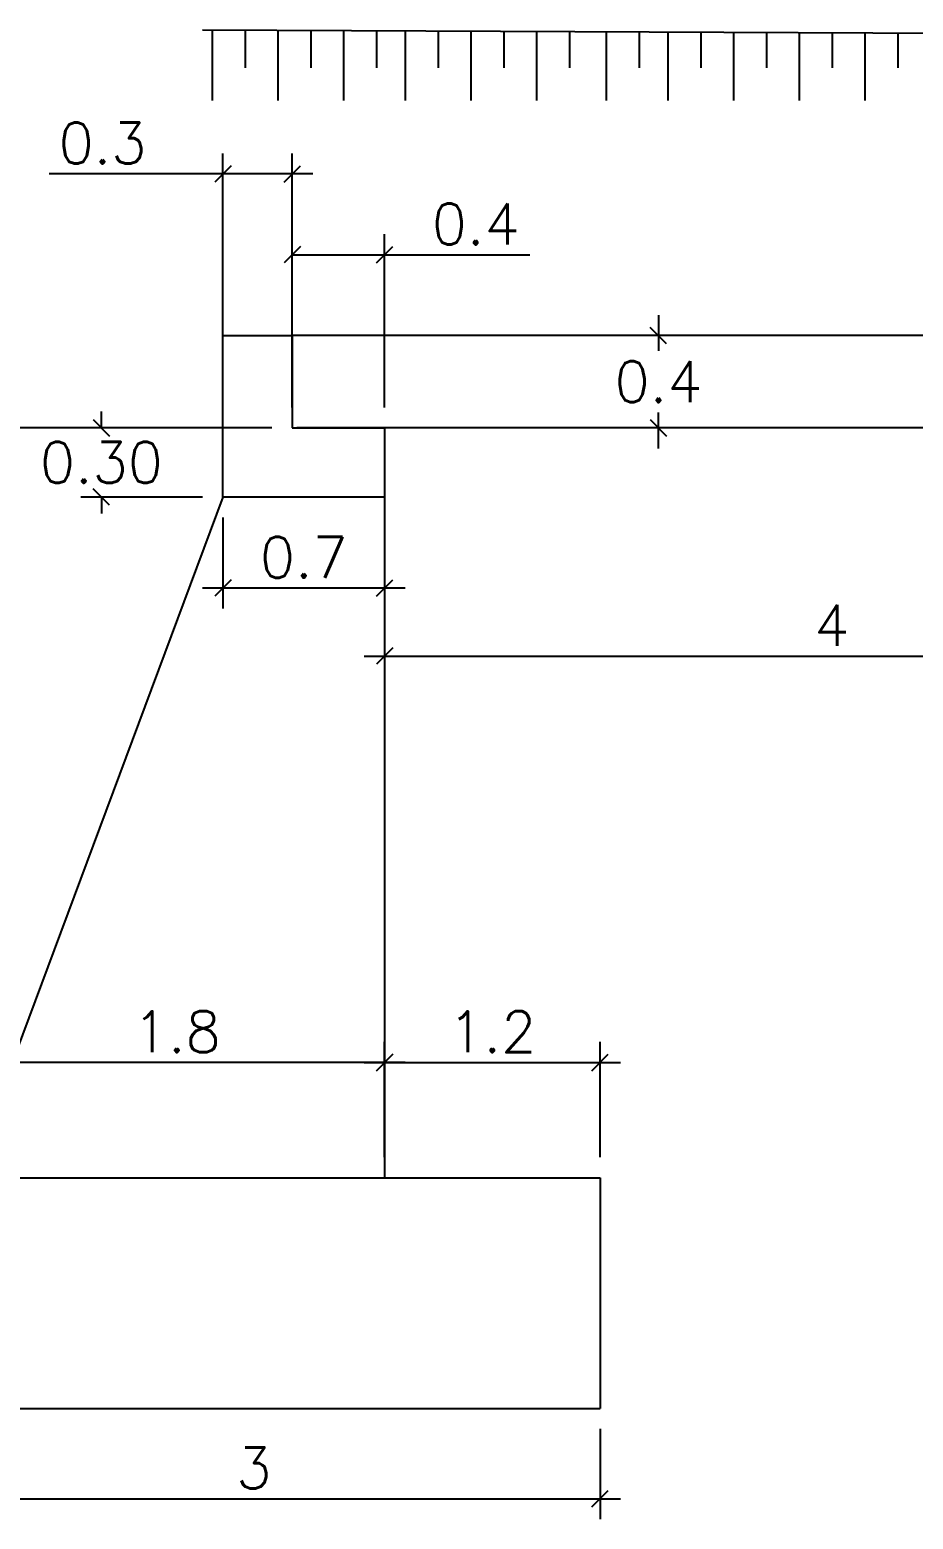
# Model space of a CAD drawing. Header units: metres. Extents: x 324293 to 653279, y 3585589 to 7191434.
# Drawn here: x 326633.5 to 326676.5, y 3595768.5 to 3595841.2 of the extents above; entities that cross this region are included whole.
import ezdxf

# ---------------------------------------------------------------- set-up
doc = ezdxf.new("R2010")
doc.units = ezdxf.units.M
doc.layers.add('section', color=7, linetype='Continuous')
doc.styles.get("Standard").update_dxf_attribs({"font": 'simplex.shx'})
doc.styles.add('style1', font='romans.shx')
doc.dimstyles.get("Standard").update_dxf_attribs({"dimtxt": 0.18, "dimasz": 0.18, "dimexe": 0.18, "dimexo": 0.0625, "dimgap": 0.09, "dimtad": 0, "dimtih": 1, "dimtoh": 1, "dimdec": 4, "dimzin": 0, "dimdsep": 46, "dimtxsty": 'Standard', "dimcen": 0.09, "dimadec": 0, "dimazin": 0, "dimtfac": 1, "dimtdec": 4, "dimtofl": 0, "dimtmove": 0, "dimatfit": 3, "dimfxl": 1, "dimtolj": 1, "dimtzin": 0, "dimarcsym": 0})

# ---------------------------------------------------------------- blocks, each defined once
blk = doc.blocks.new('_Oblique')
at = {"color": 0, "linetype": 'ByBlock', "lineweight": -2}
blk.add_line((-0.5, -0.5), (0.5, 0.5), dxfattribs=at)
blk = doc.blocks.new('*D606')
at = {"color": 252, "linetype": 'Continuous', "lineweight": -2, "transparency": 16777216}
for p, q in [((326646.267, 3595822.751), (326646.267, 3595831.19)), ((326650.767, 3595822.751), (326650.767, 3595831.19)), ((326646.267, 3595830.19), (326651.767, 3595830.19)), ((326650.767, 3595830.19), (326657.853, 3595830.19))]:
    blk.add_line(p, q, dxfattribs=at)
at = {"layer": 'Defpoints', "color": 0, "linetype": 'Continuous', "transparency": 16777216}
for p in [(326646.267, 3595830.19), (326646.267, 3595821.751), (326650.767, 3595821.751)]:
    blk.add_point(p, dxfattribs=at)
at = {"color": 252, "linetype": 'Continuous', "lineweight": -2, "transparency": 16777216, "xscale": 0.8, "yscale": 0.8, "zscale": 0.8, "rotation": 180}
blk.add_blockref('_Oblique', (326646.267, 3595830.19), dxfattribs=at)
at = {"color": 252, "linetype": 'Continuous', "lineweight": -2, "transparency": 16777216, "xscale": 0.8, "yscale": 0.8, "zscale": 0.8}
blk.add_blockref('_Oblique', (326650.767, 3595830.19), dxfattribs=at)
at = {"color": 1, "linetype": 'Continuous', "transparency": 16777216, "insert": (326655.21, 3595831.69), "char_height": 2, "attachment_point": 5, "style": 'style1'}
blk.add_mtext('\\A1;0.4', dxfattribs=at)
blk = doc.blocks.new('*D607')
at = {"color": 252, "linetype": 'Continuous', "lineweight": -2, "transparency": 16777216}
for p, q in [((326642.892, 3595822.844), (326642.892, 3595835.134)), ((326646.267, 3595822.844), (326646.267, 3595835.134)), ((326642.892, 3595834.134), (326634.425, 3595834.134)), ((326647.267, 3595834.134), (326642.892, 3595834.134))]:
    blk.add_line(p, q, dxfattribs=at)
at = {"layer": 'Defpoints', "color": 0, "linetype": 'Continuous', "transparency": 16777216}
for p in [(326642.892, 3595834.134), (326642.892, 3595821.844), (326646.267, 3595821.844)]:
    blk.add_point(p, dxfattribs=at)
at = {"color": 252, "linetype": 'Continuous', "lineweight": -2, "transparency": 16777216, "xscale": 0.8, "yscale": 0.8, "zscale": 0.8, "rotation": 180}
blk.add_blockref('_Oblique', (326642.892, 3595834.134), dxfattribs=at)
at = {"color": 252, "linetype": 'Continuous', "lineweight": -2, "transparency": 16777216, "xscale": 0.8, "yscale": 0.8, "zscale": 0.8}
blk.add_blockref('_Oblique', (326646.267, 3595834.134), dxfattribs=at)
at = {"color": 1, "linetype": 'Continuous', "transparency": 16777216, "insert": (326637.021, 3595835.634), "char_height": 2, "attachment_point": 5, "style": 'style1'}
blk.add_mtext('\\A1;0.3', dxfattribs=at)
blk = doc.blocks.new('*D608')
at = {"color": 252, "linetype": 'Continuous', "lineweight": -2, "transparency": 16777216}
for p, q in [((326642.892, 3595817.376), (326642.892, 3595812.941)), ((326650.767, 3595817.376), (326650.767, 3595812.941)), ((326651.767, 3595813.941), (326641.892, 3595813.941))]:
    blk.add_line(p, q, dxfattribs=at)
at = {"layer": 'Defpoints', "color": 0, "linetype": 'Continuous', "transparency": 16777216}
for p in [(326642.892, 3595818.376), (326650.767, 3595818.376), (326642.892, 3595813.941)]:
    blk.add_point(p, dxfattribs=at)
at = {"color": 252, "linetype": 'Continuous', "lineweight": -2, "transparency": 16777216, "xscale": 0.8, "yscale": 0.8, "zscale": 0.8, "rotation": 180}
blk.add_blockref('_Oblique', (326642.892, 3595813.941), dxfattribs=at)
at = {"color": 252, "linetype": 'Continuous', "lineweight": -2, "transparency": 16777216, "xscale": 0.8, "yscale": 0.8, "zscale": 0.8}
blk.add_blockref('_Oblique', (326650.767, 3595813.941), dxfattribs=at)
at = {"color": 1, "linetype": 'Continuous', "transparency": 16777216, "insert": (326646.83, 3595815.441), "char_height": 2, "attachment_point": 5, "style": 'style1'}
blk.add_mtext('\\A1;0.7', dxfattribs=at)
blk = doc.blocks.new('*D609')
at = {"color": 252, "linetype": 'Continuous', "lineweight": -2, "transparency": 16777216}
for p, q in [((326650.767, 3595786.188), (326650.767, 3595791.806)), ((326661.272, 3595786.188), (326661.272, 3595791.806)), ((326649.767, 3595790.806), (326662.272, 3595790.806))]:
    blk.add_line(p, q, dxfattribs=at)
at = {"layer": 'Defpoints', "color": 0, "linetype": 'Continuous', "transparency": 16777216}
for p in [(326661.272, 3595790.806), (326650.767, 3595785.188), (326661.272, 3595785.188)]:
    blk.add_point(p, dxfattribs=at)
at = {"color": 252, "linetype": 'Continuous', "lineweight": -2, "transparency": 16777216, "xscale": 0.8, "yscale": 0.8, "zscale": 0.8, "rotation": 180}
blk.add_blockref('_Oblique', (326650.767, 3595790.806), dxfattribs=at)
at = {"color": 252, "linetype": 'Continuous', "lineweight": -2, "transparency": 16777216, "xscale": 0.8, "yscale": 0.8, "zscale": 0.8}
blk.add_blockref('_Oblique', (326661.272, 3595790.806), dxfattribs=at)
at = {"color": 1, "linetype": 'Continuous', "transparency": 16777216, "insert": (326656.019, 3595792.306), "char_height": 2, "attachment_point": 5, "style": 'style1'}
blk.add_mtext('\\A1;1.2', dxfattribs=at)
blk = doc.blocks.new('*D610')
at = {"color": 252, "linetype": 'Continuous', "lineweight": -2, "transparency": 16777216}
for p, q in [((326630.517, 3595786.282), (326630.517, 3595791.806)), ((326650.767, 3595786.282), (326650.767, 3595791.806)), ((326651.767, 3595790.806), (326629.517, 3595790.806))]:
    blk.add_line(p, q, dxfattribs=at)
at = {"layer": 'Defpoints', "color": 0, "linetype": 'Continuous', "transparency": 16777216}
for p in [(326630.517, 3595790.806), (326630.517, 3595785.282), (326650.767, 3595785.282)]:
    blk.add_point(p, dxfattribs=at)
at = {"color": 252, "linetype": 'Continuous', "lineweight": -2, "transparency": 16777216, "xscale": 0.8, "yscale": 0.8, "zscale": 0.8, "rotation": 180}
blk.add_blockref('_Oblique', (326630.517, 3595790.806), dxfattribs=at)
at = {"color": 252, "linetype": 'Continuous', "lineweight": -2, "transparency": 16777216, "xscale": 0.8, "yscale": 0.8, "zscale": 0.8}
blk.add_blockref('_Oblique', (326650.767, 3595790.806), dxfattribs=at)
at = {"color": 1, "linetype": 'Continuous', "transparency": 16777216, "insert": (326640.642, 3595792.306), "char_height": 2, "attachment_point": 5, "style": 'style1'}
blk.add_mtext('\\A1;1.8', dxfattribs=at)
blk = doc.blocks.new('*D612')
at = {"color": 252, "linetype": 'Continuous', "lineweight": -2, "transparency": 16777216}
for p, q in [((326636.966, 3595821.751), (326636.966, 3595822.551)), ((326645.267, 3595821.751), (326635.966, 3595821.751)), ((326641.892, 3595818.376), (326635.966, 3595818.376)), ((326636.966, 3595818.376), (326636.966, 3595817.576))]:
    blk.add_line(p, q, dxfattribs=at)
at = {"layer": 'Defpoints', "color": 0, "linetype": 'Continuous', "transparency": 16777216}
for p in [(326636.966, 3595821.751), (326646.267, 3595821.751), (326642.892, 3595818.376)]:
    blk.add_point(p, dxfattribs=at)
at = {"color": 252, "linetype": 'Continuous', "lineweight": -2, "transparency": 16777216, "xscale": 0.8, "yscale": 0.8, "zscale": 0.8}
for p, rotation in [((326636.966, 3595821.751), 270), ((326636.966, 3595818.376), 90)]:
    blk.add_blockref('_Oblique', p, dxfattribs=dict(at, rotation=rotation))
at = {"color": 1, "linetype": 'Continuous', "transparency": 16777216, "insert": (326636.966, 3595820.063), "char_height": 2, "attachment_point": 5, "style": 'style1'}
blk.add_mtext('\\A1;0.30', dxfattribs=at)
blk = doc.blocks.new('*D613')
at = {"color": 252, "linetype": 'Continuous', "lineweight": -2, "transparency": 16777216}
for p, q in [((326664.115, 3595827.251), (326664.115, 3595825.501)), ((326669.041, 3595826.251), (326663.115, 3595826.251)), ((326664.115, 3595820.751), (326664.115, 3595822.501)), ((326669.041, 3595821.751), (326663.115, 3595821.751))]:
    blk.add_line(p, q, dxfattribs=at)
at = {"layer": 'Defpoints', "color": 0, "linetype": 'Continuous', "transparency": 16777216}
for p in [(326664.115, 3595826.251), (326670.041, 3595826.251), (326670.041, 3595821.751)]:
    blk.add_point(p, dxfattribs=at)
at = {"color": 252, "linetype": 'Continuous', "lineweight": -2, "transparency": 16777216, "xscale": 0.8, "yscale": 0.8, "zscale": 0.8}
for p, rotation in [((326664.115, 3595826.251), 90), ((326664.115, 3595821.751), 270)]:
    blk.add_blockref('_Oblique', p, dxfattribs=dict(at, rotation=rotation))
at = {"color": 1, "linetype": 'Continuous', "transparency": 16777216, "insert": (326664.115, 3595824.001), "char_height": 2, "attachment_point": 5, "style": 'style1'}
blk.add_mtext('\\A1;0.4', dxfattribs=at)
blk = doc.blocks.new('*D614')
at = {"color": 252, "linetype": 'Continuous', "lineweight": -2, "transparency": 16777216}
for p, q in [((326624.306, 3595822.751), (326624.306, 3595804.969)), ((326641.892, 3595821.751), (326623.306, 3595821.751)), ((326624.306, 3595784.188), (326624.306, 3595801.969)), ((326629.517, 3595785.188), (326623.306, 3595785.188))]:
    blk.add_line(p, q, dxfattribs=at)
at = {"layer": 'Defpoints', "color": 0, "linetype": 'Continuous', "transparency": 16777216}
for p in [(326624.306, 3595821.751), (326642.892, 3595821.751), (326630.517, 3595785.188)]:
    blk.add_point(p, dxfattribs=at)
at = {"color": 252, "linetype": 'Continuous', "lineweight": -2, "transparency": 16777216, "xscale": 0.8, "yscale": 0.8, "zscale": 0.8}
for p, rotation in [((326624.306, 3595821.751), 90), ((326624.306, 3595785.188), 270)]:
    blk.add_blockref('_Oblique', p, dxfattribs=dict(at, rotation=rotation))
at = {"color": 1, "linetype": 'Continuous', "transparency": 16777216, "insert": (326624.306, 3595803.469), "char_height": 2, "attachment_point": 5, "style": 'style1'}
blk.add_mtext('\\A1;H', dxfattribs=at)
blk = doc.blocks.new('*D616')
at = {"color": 252, "linetype": 'Continuous', "lineweight": -2, "transparency": 16777216}
for p, q in [((326627.522, 3595772.938), (326627.522, 3595768.537)), ((326661.272, 3595772.938), (326661.272, 3595768.537)), ((326626.522, 3595769.537), (326662.272, 3595769.537))]:
    blk.add_line(p, q, dxfattribs=at)
at = {"layer": 'Defpoints', "color": 0, "linetype": 'Continuous', "transparency": 16777216}
for p in [(326627.522, 3595773.938), (326661.272, 3595773.938), (326661.272, 3595769.537)]:
    blk.add_point(p, dxfattribs=at)
at = {"color": 252, "linetype": 'Continuous', "lineweight": -2, "transparency": 16777216, "xscale": 0.8, "yscale": 0.8, "zscale": 0.8, "rotation": 180}
blk.add_blockref('_Oblique', (326627.522, 3595769.537), dxfattribs=at)
at = {"color": 252, "linetype": 'Continuous', "lineweight": -2, "transparency": 16777216, "xscale": 0.8, "yscale": 0.8, "zscale": 0.8}
blk.add_blockref('_Oblique', (326661.272, 3595769.537), dxfattribs=at)
at = {"color": 1, "linetype": 'Continuous', "transparency": 16777216, "insert": (326644.397, 3595771.037), "char_height": 2, "attachment_point": 5, "style": 'style1'}
blk.add_mtext('\\A1;3', dxfattribs=at)
blk = doc.blocks.new('*D629')
at = {"color": 252, "linetype": 'Continuous', "lineweight": -2, "transparency": 16777216}
for p, q in [((326650.767, 3595817.376), (326650.767, 3595809.621)), ((326694.359, 3595817.376), (326694.359, 3595809.621)), ((326649.767, 3595810.621), (326695.359, 3595810.621))]:
    blk.add_line(p, q, dxfattribs=at)
at = {"layer": 'Defpoints', "color": 0, "linetype": 'Continuous', "transparency": 16777216}
for p in [(326650.767, 3595818.376), (326694.359, 3595818.376), (326694.359, 3595810.621)]:
    blk.add_point(p, dxfattribs=at)
at = {"color": 252, "linetype": 'Continuous', "lineweight": -2, "transparency": 16777216, "xscale": 0.8, "yscale": 0.8, "zscale": 0.8, "rotation": 180}
blk.add_blockref('_Oblique', (326650.767, 3595810.621), dxfattribs=at)
at = {"color": 252, "linetype": 'Continuous', "lineweight": -2, "transparency": 16777216, "xscale": 0.8, "yscale": 0.8, "zscale": 0.8}
blk.add_blockref('_Oblique', (326694.359, 3595810.621), dxfattribs=at)
at = {"color": 1, "linetype": 'Continuous', "transparency": 16777216, "insert": (326672.563, 3595812.121), "char_height": 2, "attachment_point": 5, "style": 'style1'}
blk.add_mtext('\\A1;4', dxfattribs=at)
blk = doc.blocks.new('*D649')
at = {"color": 252, "linetype": 'Continuous', "lineweight": -2, "transparency": 16777216}
for p, q in [((326646.267, 3595822.751), (326646.267, 3595831.19)), ((326650.767, 3595822.751), (326650.767, 3595831.19)), ((326646.267, 3595830.19), (326651.767, 3595830.19)), ((326650.767, 3595830.19), (326657.853, 3595830.19))]:
    blk.add_line(p, q, dxfattribs=at)
at = {"layer": 'Defpoints', "color": 0, "linetype": 'Continuous', "transparency": 16777216}
for p in [(326646.267, 3595830.19), (326646.267, 3595821.751), (326650.767, 3595821.751)]:
    blk.add_point(p, dxfattribs=at)
at = {"color": 252, "linetype": 'Continuous', "lineweight": -2, "transparency": 16777216, "xscale": 0.8, "yscale": 0.8, "zscale": 0.8, "rotation": 180}
blk.add_blockref('_Oblique', (326646.267, 3595830.19), dxfattribs=at)
at = {"color": 252, "linetype": 'Continuous', "lineweight": -2, "transparency": 16777216, "xscale": 0.8, "yscale": 0.8, "zscale": 0.8}
blk.add_blockref('_Oblique', (326650.767, 3595830.19), dxfattribs=at)
at = {"color": 1, "linetype": 'Continuous', "transparency": 16777216, "insert": (326655.21, 3595831.69), "char_height": 2, "attachment_point": 5, "style": 'style1'}
blk.add_mtext('\\A1;0.4', dxfattribs=at)
blk = doc.blocks.new('*D650')
at = {"color": 252, "linetype": 'Continuous', "lineweight": -2, "transparency": 16777216}
for p, q in [((326642.892, 3595822.844), (326642.892, 3595835.134)), ((326646.267, 3595822.844), (326646.267, 3595835.134)), ((326642.892, 3595834.134), (326634.425, 3595834.134)), ((326647.267, 3595834.134), (326642.892, 3595834.134))]:
    blk.add_line(p, q, dxfattribs=at)
at = {"layer": 'Defpoints', "color": 0, "linetype": 'Continuous', "transparency": 16777216}
for p in [(326642.892, 3595834.134), (326642.892, 3595821.844), (326646.267, 3595821.844)]:
    blk.add_point(p, dxfattribs=at)
at = {"color": 252, "linetype": 'Continuous', "lineweight": -2, "transparency": 16777216, "xscale": 0.8, "yscale": 0.8, "zscale": 0.8, "rotation": 180}
blk.add_blockref('_Oblique', (326642.892, 3595834.134), dxfattribs=at)
at = {"color": 252, "linetype": 'Continuous', "lineweight": -2, "transparency": 16777216, "xscale": 0.8, "yscale": 0.8, "zscale": 0.8}
blk.add_blockref('_Oblique', (326646.267, 3595834.134), dxfattribs=at)
at = {"color": 1, "linetype": 'Continuous', "transparency": 16777216, "insert": (326637.021, 3595835.634), "char_height": 2, "attachment_point": 5, "style": 'style1'}
blk.add_mtext('\\A1;0.3', dxfattribs=at)
blk = doc.blocks.new('*D651')
at = {"color": 252, "linetype": 'Continuous', "lineweight": -2, "transparency": 16777216}
for p, q in [((326642.892, 3595817.376), (326642.892, 3595812.941)), ((326650.767, 3595817.376), (326650.767, 3595812.941)), ((326651.767, 3595813.941), (326641.892, 3595813.941))]:
    blk.add_line(p, q, dxfattribs=at)
at = {"layer": 'Defpoints', "color": 0, "linetype": 'Continuous', "transparency": 16777216}
for p in [(326642.892, 3595818.376), (326650.767, 3595818.376), (326642.892, 3595813.941)]:
    blk.add_point(p, dxfattribs=at)
at = {"color": 252, "linetype": 'Continuous', "lineweight": -2, "transparency": 16777216, "xscale": 0.8, "yscale": 0.8, "zscale": 0.8, "rotation": 180}
blk.add_blockref('_Oblique', (326642.892, 3595813.941), dxfattribs=at)
at = {"color": 252, "linetype": 'Continuous', "lineweight": -2, "transparency": 16777216, "xscale": 0.8, "yscale": 0.8, "zscale": 0.8}
blk.add_blockref('_Oblique', (326650.767, 3595813.941), dxfattribs=at)
at = {"color": 1, "linetype": 'Continuous', "transparency": 16777216, "insert": (326646.83, 3595815.441), "char_height": 2, "attachment_point": 5, "style": 'style1'}
blk.add_mtext('\\A1;0.7', dxfattribs=at)
blk = doc.blocks.new('*D652')
at = {"color": 252, "linetype": 'Continuous', "lineweight": -2, "transparency": 16777216}
for p, q in [((326650.767, 3595786.188), (326650.767, 3595791.806)), ((326661.272, 3595786.188), (326661.272, 3595791.806)), ((326649.767, 3595790.806), (326662.272, 3595790.806))]:
    blk.add_line(p, q, dxfattribs=at)
at = {"layer": 'Defpoints', "color": 0, "linetype": 'Continuous', "transparency": 16777216}
for p in [(326661.272, 3595790.806), (326650.767, 3595785.188), (326661.272, 3595785.188)]:
    blk.add_point(p, dxfattribs=at)
at = {"color": 252, "linetype": 'Continuous', "lineweight": -2, "transparency": 16777216, "xscale": 0.8, "yscale": 0.8, "zscale": 0.8, "rotation": 180}
blk.add_blockref('_Oblique', (326650.767, 3595790.806), dxfattribs=at)
at = {"color": 252, "linetype": 'Continuous', "lineweight": -2, "transparency": 16777216, "xscale": 0.8, "yscale": 0.8, "zscale": 0.8}
blk.add_blockref('_Oblique', (326661.272, 3595790.806), dxfattribs=at)
at = {"color": 1, "linetype": 'Continuous', "transparency": 16777216, "insert": (326656.019, 3595792.306), "char_height": 2, "attachment_point": 5, "style": 'style1'}
blk.add_mtext('\\A1;1.2', dxfattribs=at)
blk = doc.blocks.new('*D653')
at = {"color": 252, "linetype": 'Continuous', "lineweight": -2, "transparency": 16777216}
for p, q in [((326630.517, 3595786.282), (326630.517, 3595791.806)), ((326650.767, 3595786.282), (326650.767, 3595791.806)), ((326651.767, 3595790.806), (326629.517, 3595790.806))]:
    blk.add_line(p, q, dxfattribs=at)
at = {"layer": 'Defpoints', "color": 0, "linetype": 'Continuous', "transparency": 16777216}
for p in [(326630.517, 3595790.806), (326630.517, 3595785.282), (326650.767, 3595785.282)]:
    blk.add_point(p, dxfattribs=at)
at = {"color": 252, "linetype": 'Continuous', "lineweight": -2, "transparency": 16777216, "xscale": 0.8, "yscale": 0.8, "zscale": 0.8, "rotation": 180}
blk.add_blockref('_Oblique', (326630.517, 3595790.806), dxfattribs=at)
at = {"color": 252, "linetype": 'Continuous', "lineweight": -2, "transparency": 16777216, "xscale": 0.8, "yscale": 0.8, "zscale": 0.8}
blk.add_blockref('_Oblique', (326650.767, 3595790.806), dxfattribs=at)
at = {"color": 1, "linetype": 'Continuous', "transparency": 16777216, "insert": (326640.642, 3595792.306), "char_height": 2, "attachment_point": 5, "style": 'style1'}
blk.add_mtext('\\A1;1.8', dxfattribs=at)
blk = doc.blocks.new('*D655')
at = {"color": 252, "linetype": 'Continuous', "lineweight": -2, "transparency": 16777216}
for p, q in [((326636.966, 3595821.751), (326636.966, 3595822.551)), ((326645.267, 3595821.751), (326635.966, 3595821.751)), ((326641.892, 3595818.376), (326635.966, 3595818.376)), ((326636.966, 3595818.376), (326636.966, 3595817.576))]:
    blk.add_line(p, q, dxfattribs=at)
at = {"layer": 'Defpoints', "color": 0, "linetype": 'Continuous', "transparency": 16777216}
for p in [(326636.966, 3595821.751), (326646.267, 3595821.751), (326642.892, 3595818.376)]:
    blk.add_point(p, dxfattribs=at)
at = {"color": 252, "linetype": 'Continuous', "lineweight": -2, "transparency": 16777216, "xscale": 0.8, "yscale": 0.8, "zscale": 0.8}
for p, rotation in [((326636.966, 3595821.751), 270), ((326636.966, 3595818.376), 90)]:
    blk.add_blockref('_Oblique', p, dxfattribs=dict(at, rotation=rotation))
at = {"color": 1, "linetype": 'Continuous', "transparency": 16777216, "insert": (326636.966, 3595820.063), "char_height": 2, "attachment_point": 5, "style": 'style1'}
blk.add_mtext('\\A1;0.30', dxfattribs=at)
blk = doc.blocks.new('*D656')
at = {"color": 252, "linetype": 'Continuous', "lineweight": -2, "transparency": 16777216}
for p, q in [((326664.115, 3595827.251), (326664.115, 3595825.501)), ((326669.041, 3595826.251), (326663.115, 3595826.251)), ((326664.115, 3595820.751), (326664.115, 3595822.501)), ((326669.041, 3595821.751), (326663.115, 3595821.751))]:
    blk.add_line(p, q, dxfattribs=at)
at = {"layer": 'Defpoints', "color": 0, "linetype": 'Continuous', "transparency": 16777216}
for p in [(326664.115, 3595826.251), (326670.041, 3595826.251), (326670.041, 3595821.751)]:
    blk.add_point(p, dxfattribs=at)
at = {"color": 252, "linetype": 'Continuous', "lineweight": -2, "transparency": 16777216, "xscale": 0.8, "yscale": 0.8, "zscale": 0.8}
for p, rotation in [((326664.115, 3595826.251), 90), ((326664.115, 3595821.751), 270)]:
    blk.add_blockref('_Oblique', p, dxfattribs=dict(at, rotation=rotation))
at = {"color": 1, "linetype": 'Continuous', "transparency": 16777216, "insert": (326664.115, 3595824.001), "char_height": 2, "attachment_point": 5, "style": 'style1'}
blk.add_mtext('\\A1;0.4', dxfattribs=at)
blk = doc.blocks.new('*D657')
at = {"color": 252, "linetype": 'Continuous', "lineweight": -2, "transparency": 16777216}
for p, q in [((326624.306, 3595822.751), (326624.306, 3595804.969)), ((326641.892, 3595821.751), (326623.306, 3595821.751)), ((326624.306, 3595784.188), (326624.306, 3595801.969)), ((326629.517, 3595785.188), (326623.306, 3595785.188))]:
    blk.add_line(p, q, dxfattribs=at)
at = {"layer": 'Defpoints', "color": 0, "linetype": 'Continuous', "transparency": 16777216}
for p in [(326624.306, 3595821.751), (326642.892, 3595821.751), (326630.517, 3595785.188)]:
    blk.add_point(p, dxfattribs=at)
at = {"color": 252, "linetype": 'Continuous', "lineweight": -2, "transparency": 16777216, "xscale": 0.8, "yscale": 0.8, "zscale": 0.8}
for p, rotation in [((326624.306, 3595821.751), 90), ((326624.306, 3595785.188), 270)]:
    blk.add_blockref('_Oblique', p, dxfattribs=dict(at, rotation=rotation))
at = {"color": 1, "linetype": 'Continuous', "transparency": 16777216, "insert": (326624.306, 3595803.469), "char_height": 2, "attachment_point": 5, "style": 'style1'}
blk.add_mtext('\\A1;H', dxfattribs=at)
blk = doc.blocks.new('*D659')
at = {"color": 252, "linetype": 'Continuous', "lineweight": -2, "transparency": 16777216}
for p, q in [((326627.522, 3595772.938), (326627.522, 3595768.537)), ((326661.272, 3595772.938), (326661.272, 3595768.537)), ((326626.522, 3595769.537), (326662.272, 3595769.537))]:
    blk.add_line(p, q, dxfattribs=at)
at = {"layer": 'Defpoints', "color": 0, "linetype": 'Continuous', "transparency": 16777216}
for p in [(326627.522, 3595773.938), (326661.272, 3595773.938), (326661.272, 3595769.537)]:
    blk.add_point(p, dxfattribs=at)
at = {"color": 252, "linetype": 'Continuous', "lineweight": -2, "transparency": 16777216, "xscale": 0.8, "yscale": 0.8, "zscale": 0.8, "rotation": 180}
blk.add_blockref('_Oblique', (326627.522, 3595769.537), dxfattribs=at)
at = {"color": 252, "linetype": 'Continuous', "lineweight": -2, "transparency": 16777216, "xscale": 0.8, "yscale": 0.8, "zscale": 0.8}
blk.add_blockref('_Oblique', (326661.272, 3595769.537), dxfattribs=at)
at = {"color": 1, "linetype": 'Continuous', "transparency": 16777216, "insert": (326644.397, 3595771.037), "char_height": 2, "attachment_point": 5, "style": 'style1'}
blk.add_mtext('\\A1;3', dxfattribs=at)
blk = doc.blocks.new('*D644')
at = {"color": 252, "linetype": 'Continuous', "lineweight": -2, "transparency": 16777216}
for p, q in [((326650.767, 3595817.376), (326650.767, 3595809.621)), ((326694.359, 3595817.376), (326694.359, 3595809.621)), ((326649.767, 3595810.621), (326695.359, 3595810.621))]:
    blk.add_line(p, q, dxfattribs=at)
at = {"layer": 'Defpoints', "color": 0, "linetype": 'Continuous', "transparency": 16777216}
for p in [(326650.767, 3595818.376), (326694.359, 3595818.376), (326694.359, 3595810.621)]:
    blk.add_point(p, dxfattribs=at)
at = {"color": 252, "linetype": 'Continuous', "lineweight": -2, "transparency": 16777216, "xscale": 0.8, "yscale": 0.8, "zscale": 0.8, "rotation": 180}
blk.add_blockref('_Oblique', (326650.767, 3595810.621), dxfattribs=at)
at = {"color": 252, "linetype": 'Continuous', "lineweight": -2, "transparency": 16777216, "xscale": 0.8, "yscale": 0.8, "zscale": 0.8}
blk.add_blockref('_Oblique', (326694.359, 3595810.621), dxfattribs=at)
at = {"color": 1, "linetype": 'Continuous', "transparency": 16777216, "insert": (326672.563, 3595812.121), "char_height": 2, "attachment_point": 5, "style": 'style1'}
blk.add_mtext('\\A1;4', dxfattribs=at)

msp = doc.modelspace()

# ---------------------------------------------------------------- linework, layer by layer
at = {"color": 253, "linetype": 'Continuous'}
for p, q in [((326641.89208, 3595841.16033), (326754.82938, 3595840.62641)), ((326641.89208, 3595841.16033), (326754.82938, 3595840.62641)), ((326642.38879, 3595837.71484), (326642.38879, 3595841.15798)), ((326642.38879, 3595837.71484), (326642.38879, 3595841.15798)), ((326643.99172, 3595839.30449), (326643.99172, 3595841.1504)), ((326643.99172, 3595839.30449), (326643.99172, 3595841.1504)), ((326645.58879, 3595837.71484), (326645.58879, 3595841.14285)), ((326645.58879, 3595837.71484), (326645.58879, 3595841.14285)), ((326647.19172, 3595839.30449), (326647.19172, 3595841.13527)), ((326647.19172, 3595839.30449), (326647.19172, 3595841.13527)), ((326648.78879, 3595837.71484), (326648.78879, 3595841.12772)), ((326648.78879, 3595837.71484), (326648.78879, 3595841.12772)), ((326650.39172, 3595839.30449), (326650.39172, 3595841.12015)), ((326650.39172, 3595839.30449), (326650.39172, 3595841.12015)), ((326651.78879, 3595837.71484), (326651.78879, 3595841.11354)), ((326651.78879, 3595837.71484), (326651.78879, 3595841.11354)), ((326653.39172, 3595839.30449), (326653.39172, 3595841.10596)), ((326653.39172, 3595839.30449), (326653.39172, 3595841.10596)), ((326654.98879, 3595837.71484), (326654.98879, 3595841.09841)), ((326654.98879, 3595837.71484), (326654.98879, 3595841.09841)), ((326656.59172, 3595839.30449), (326656.59172, 3595841.09083)), ((326656.59172, 3595839.30449), (326656.59172, 3595841.09083)), ((326658.18879, 3595837.71484), (326658.18879, 3595841.08328)), ((326658.18879, 3595837.71484), (326658.18879, 3595841.08328)), ((326659.79172, 3595839.30449), (326659.79172, 3595841.07571)), ((326659.79172, 3595839.30449), (326659.79172, 3595841.07571)), ((326661.58879, 3595837.71484), (326661.58879, 3595841.06721)), ((326661.58879, 3595837.71484), (326661.58879, 3595841.06721)), ((326663.19172, 3595839.30449), (326663.19172, 3595841.05963)), ((326663.19172, 3595839.30449), (326663.19172, 3595841.05963)), ((326664.58879, 3595837.71484), (326664.58879, 3595841.05303)), ((326664.58879, 3595837.71484), (326664.58879, 3595841.05303)), ((326666.19172, 3595839.30449), (326666.19172, 3595841.04545)), ((326666.19172, 3595839.30449), (326666.19172, 3595841.04545)), ((326667.78879, 3595837.71484), (326667.78879, 3595841.0379)), ((326667.78879, 3595837.71484), (326667.78879, 3595841.0379)), ((326669.39172, 3595839.30449), (326669.39172, 3595841.03032)), ((326669.39172, 3595839.30449), (326669.39172, 3595841.03032)), ((326670.98879, 3595837.71484), (326670.98879, 3595841.02277)), ((326670.98879, 3595837.71484), (326670.98879, 3595841.02277)), ((326672.59172, 3595839.30449), (326672.59172, 3595841.01519)), ((326672.59172, 3595839.30449), (326672.59172, 3595841.01519)), ((326674.18879, 3595837.71484), (326674.18879, 3595841.00764)), ((326674.18879, 3595837.71484), (326674.18879, 3595841.00764)), ((326675.79172, 3595839.30449), (326675.79172, 3595841.00006)), ((326675.79172, 3595839.30449), (326675.79172, 3595841.00006))]:
    msp.add_line(p, q, dxfattribs=at)
at = {"color": 7, "linetype": 'Continuous'}
msp.add_line((326646.26708, 3595821.75074), (326650.76708, 3595821.75074), dxfattribs=at)
msp.add_line((326646.26708, 3595821.75074), (326650.76708, 3595821.75074), dxfattribs=at)
at = {"layer": 'section', "linetype": 'Continuous'}
for p, q in [((326642.89208, 3595826.25074), (326646.26708, 3595826.25074)), ((326642.89208, 3595818.37574), (326642.89208, 3595826.25074)), ((326642.89208, 3595826.25074), (326646.26708, 3595826.25074)), ((326642.89208, 3595818.37574), (326642.89208, 3595826.25074)), ((326646.26708, 3595826.25074), (326646.26708, 3595821.75074)), ((326722.94907, 3595826.25074), (326646.26708, 3595826.25074)), ((326646.26708, 3595826.25074), (326646.26708, 3595821.75074)), ((326722.94907, 3595826.25074), (326646.26708, 3595826.25074)), ((326646.49208, 3595821.75074), (326650.76708, 3595821.75074)), ((326650.76708, 3595821.75074), (326646.49208, 3595821.75074)), ((326646.49208, 3595821.75074), (326650.76708, 3595821.75074)), ((326650.76708, 3595821.75074), (326646.49208, 3595821.75074)), ((326650.76708, 3595821.75074), (326650.76708, 3595818.37574)), ((326722.94907, 3595821.75074), (326650.76708, 3595821.75074)), ((326650.76708, 3595821.75074), (326650.76708, 3595818.37574)), ((326722.94907, 3595821.75074), (326650.76708, 3595821.75074)), ((326642.89208, 3595818.37574), (326630.51708, 3595785.18824)), ((326642.89208, 3595818.37574), (326630.51708, 3595785.18824)), ((326650.76708, 3595818.37574), (326642.89208, 3595818.37574)), ((326650.76708, 3595818.37574), (326642.89208, 3595818.37574)), ((326650.76708, 3595818.37574), (326650.76708, 3595785.18824)), ((326650.76708, 3595818.37574), (326650.76708, 3595785.18824)), ((326627.52157, 3595785.18824), (326661.27157, 3595785.18824)), ((326627.52157, 3595785.18824), (326661.27157, 3595785.18824)), ((326661.27157, 3595785.18824), (326661.27157, 3595773.93824)), ((326661.27157, 3595785.18824), (326661.27157, 3595773.93824)), ((326627.52157, 3595773.93824), (326661.27157, 3595773.93824)), ((326627.52157, 3595773.93824), (326661.27157, 3595773.93824))]:
    msp.add_line(p, q, dxfattribs=at)

# ---------------------------------------------------------------- dimensions: what is measured, and where the dimension line sits
at = {"color": 1, "linetype": 'Continuous'}
for base, p1, p2, text, picture, middle in [((326642.89208, 3595834.13388), (326646.26708, 3595821.84449), (326642.89208, 3595821.84449), '0.3', '*D607', (326637.02065, 3595834.13388)), ((326642.89208, 3595834.13388), (326646.26708, 3595821.84449), (326642.89208, 3595821.84449), '0.3', '*D650', (326637.02065, 3595834.13388)), ((326646.26708, 3595830.18973), (326650.76708, 3595821.75074), (326646.26708, 3595821.75074), '0.4', '*D606', (326655.20993, 3595830.18973)), ((326646.26708, 3595830.18973), (326650.76708, 3595821.75074), (326646.26708, 3595821.75074), '0.4', '*D649', (326655.20993, 3595830.18973))]:
    dim = msp.add_linear_dim(base=base, p1=p1, p2=p2, text=text, dimstyle='Standard', override={"dimtxt": 2, "dimasz": 0.8, "dimexe": 1, "dimexo": 1, "dimgap": 0.5, "dimtad": 1, "dimtoh": 0, "dimdec": 2, "dimlfac": 0.075, "dimtxsty": 'style1', "dimblk1": 'Oblique', "dimblk2": 'Oblique', "dimsah": 1, "dimdle": 1, "dimclrd": 252, "dimclre": 252, "dimclrt": 1, "dimtix": 1}, dxfattribs=at)
    dim.commit()
    dim.dimension.update_dxf_attribs({"geometry": picture, "text_midpoint": middle, "dimtype": 160})
for base, p1, p2, text, picture, middle in [((326664.11485, 3595826.25074), (326670.04067, 3595821.75074), (326670.04067, 3595826.25074), '0.4', '*D613', (326664.11485, 3595824.00074)), ((326664.11485, 3595826.25074), (326670.04067, 3595821.75074), (326670.04067, 3595826.25074), '0.4', '*D656', (326664.11485, 3595824.00074)), ((326624.30606, 3595821.75074), (326630.51708, 3595785.18824), (326642.89208, 3595821.75074), 'H', '*D614', (326624.30606, 3595803.46949)), ((326624.30606, 3595821.75074), (326630.51708, 3595785.18824), (326642.89208, 3595821.75074), 'H', '*D657', (326624.30606, 3595803.46949)), ((326636.96625, 3595821.75074), (326642.89208, 3595818.37574), (326646.26708, 3595821.75074), '0.30', '*D612', (326636.96625, 3595820.06324)), ((326636.96625, 3595821.75074), (326642.89208, 3595818.37574), (326646.26708, 3595821.75074), '0.30', '*D655', (326636.96625, 3595820.06324))]:
    dim = msp.add_linear_dim(base=base, p1=p1, p2=p2, angle=90, text=text, dimstyle='Standard', override={"dimtxt": 2, "dimasz": 0.8, "dimexe": 1, "dimexo": 1, "dimgap": 0.5, "dimtad": 1, "dimtoh": 0, "dimdec": 2, "dimlfac": 0.075, "dimtxsty": 'style1', "dimblk1": 'Oblique', "dimblk2": 'Oblique', "dimsah": 1, "dimdle": 1, "dimclrd": 252, "dimclre": 252, "dimclrt": 1, "dimtix": 1}, dxfattribs=at)
    dim.commit()
    dim.dimension.update_dxf_attribs({"geometry": picture, "text_midpoint": middle})
for base, p1, p2, text, picture, middle in [((326642.89208, 3595813.94083), (326650.76708, 3595818.37574), (326642.89208, 3595818.37574), '0.7', '*D608', (326646.82958, 3595815.44083)), ((326642.89208, 3595813.94083), (326650.76708, 3595818.37574), (326642.89208, 3595818.37574), '0.7', '*D651', (326646.82958, 3595815.44083)), ((326694.35862, 3595810.62138), (326650.76708, 3595818.37574), (326694.35862, 3595818.37574), '4', '*D629', (326672.56285, 3595812.12138)), ((326694.35862, 3595810.62138), (326650.76708, 3595818.37574), (326694.35862, 3595818.37574), '4', '*D644', (326672.56285, 3595812.12138)), ((326630.51708, 3595790.80563), (326650.76708, 3595785.28199), (326630.51708, 3595785.28199), '1.8', '*D610', (326640.64208, 3595792.30563)), ((326630.51708, 3595790.80563), (326650.76708, 3595785.28199), (326630.51708, 3595785.28199), '1.8', '*D653', (326640.64208, 3595792.30563)), ((326661.27157, 3595790.80563), (326650.76708, 3595785.18824), (326661.27157, 3595785.18824), '1.2', '*D609', (326656.01932, 3595792.30563)), ((326661.27157, 3595790.80563), (326650.76708, 3595785.18824), (326661.27157, 3595785.18824), '1.2', '*D652', (326656.01932, 3595792.30563)), ((326661.27157, 3595769.53728), (326627.52157, 3595773.93824), (326661.27157, 3595773.93824), '3', '*D616', (326644.39657, 3595771.03728)), ((326661.27157, 3595769.53728), (326627.52157, 3595773.93824), (326661.27157, 3595773.93824), '3', '*D659', (326644.39657, 3595771.03728))]:
    dim = msp.add_linear_dim(base=base, p1=p1, p2=p2, text=text, dimstyle='Standard', override={"dimtxt": 2, "dimasz": 0.8, "dimexe": 1, "dimexo": 1, "dimgap": 0.5, "dimtad": 1, "dimtoh": 0, "dimdec": 2, "dimlfac": 0.075, "dimtxsty": 'style1', "dimblk1": 'Oblique', "dimblk2": 'Oblique', "dimsah": 1, "dimdle": 1, "dimclrd": 252, "dimclre": 252, "dimclrt": 1, "dimtix": 1}, dxfattribs=at)
    dim.commit()
    dim.dimension.update_dxf_attribs({"geometry": picture, "text_midpoint": middle})

doc.saveas('drawing.dxf')
